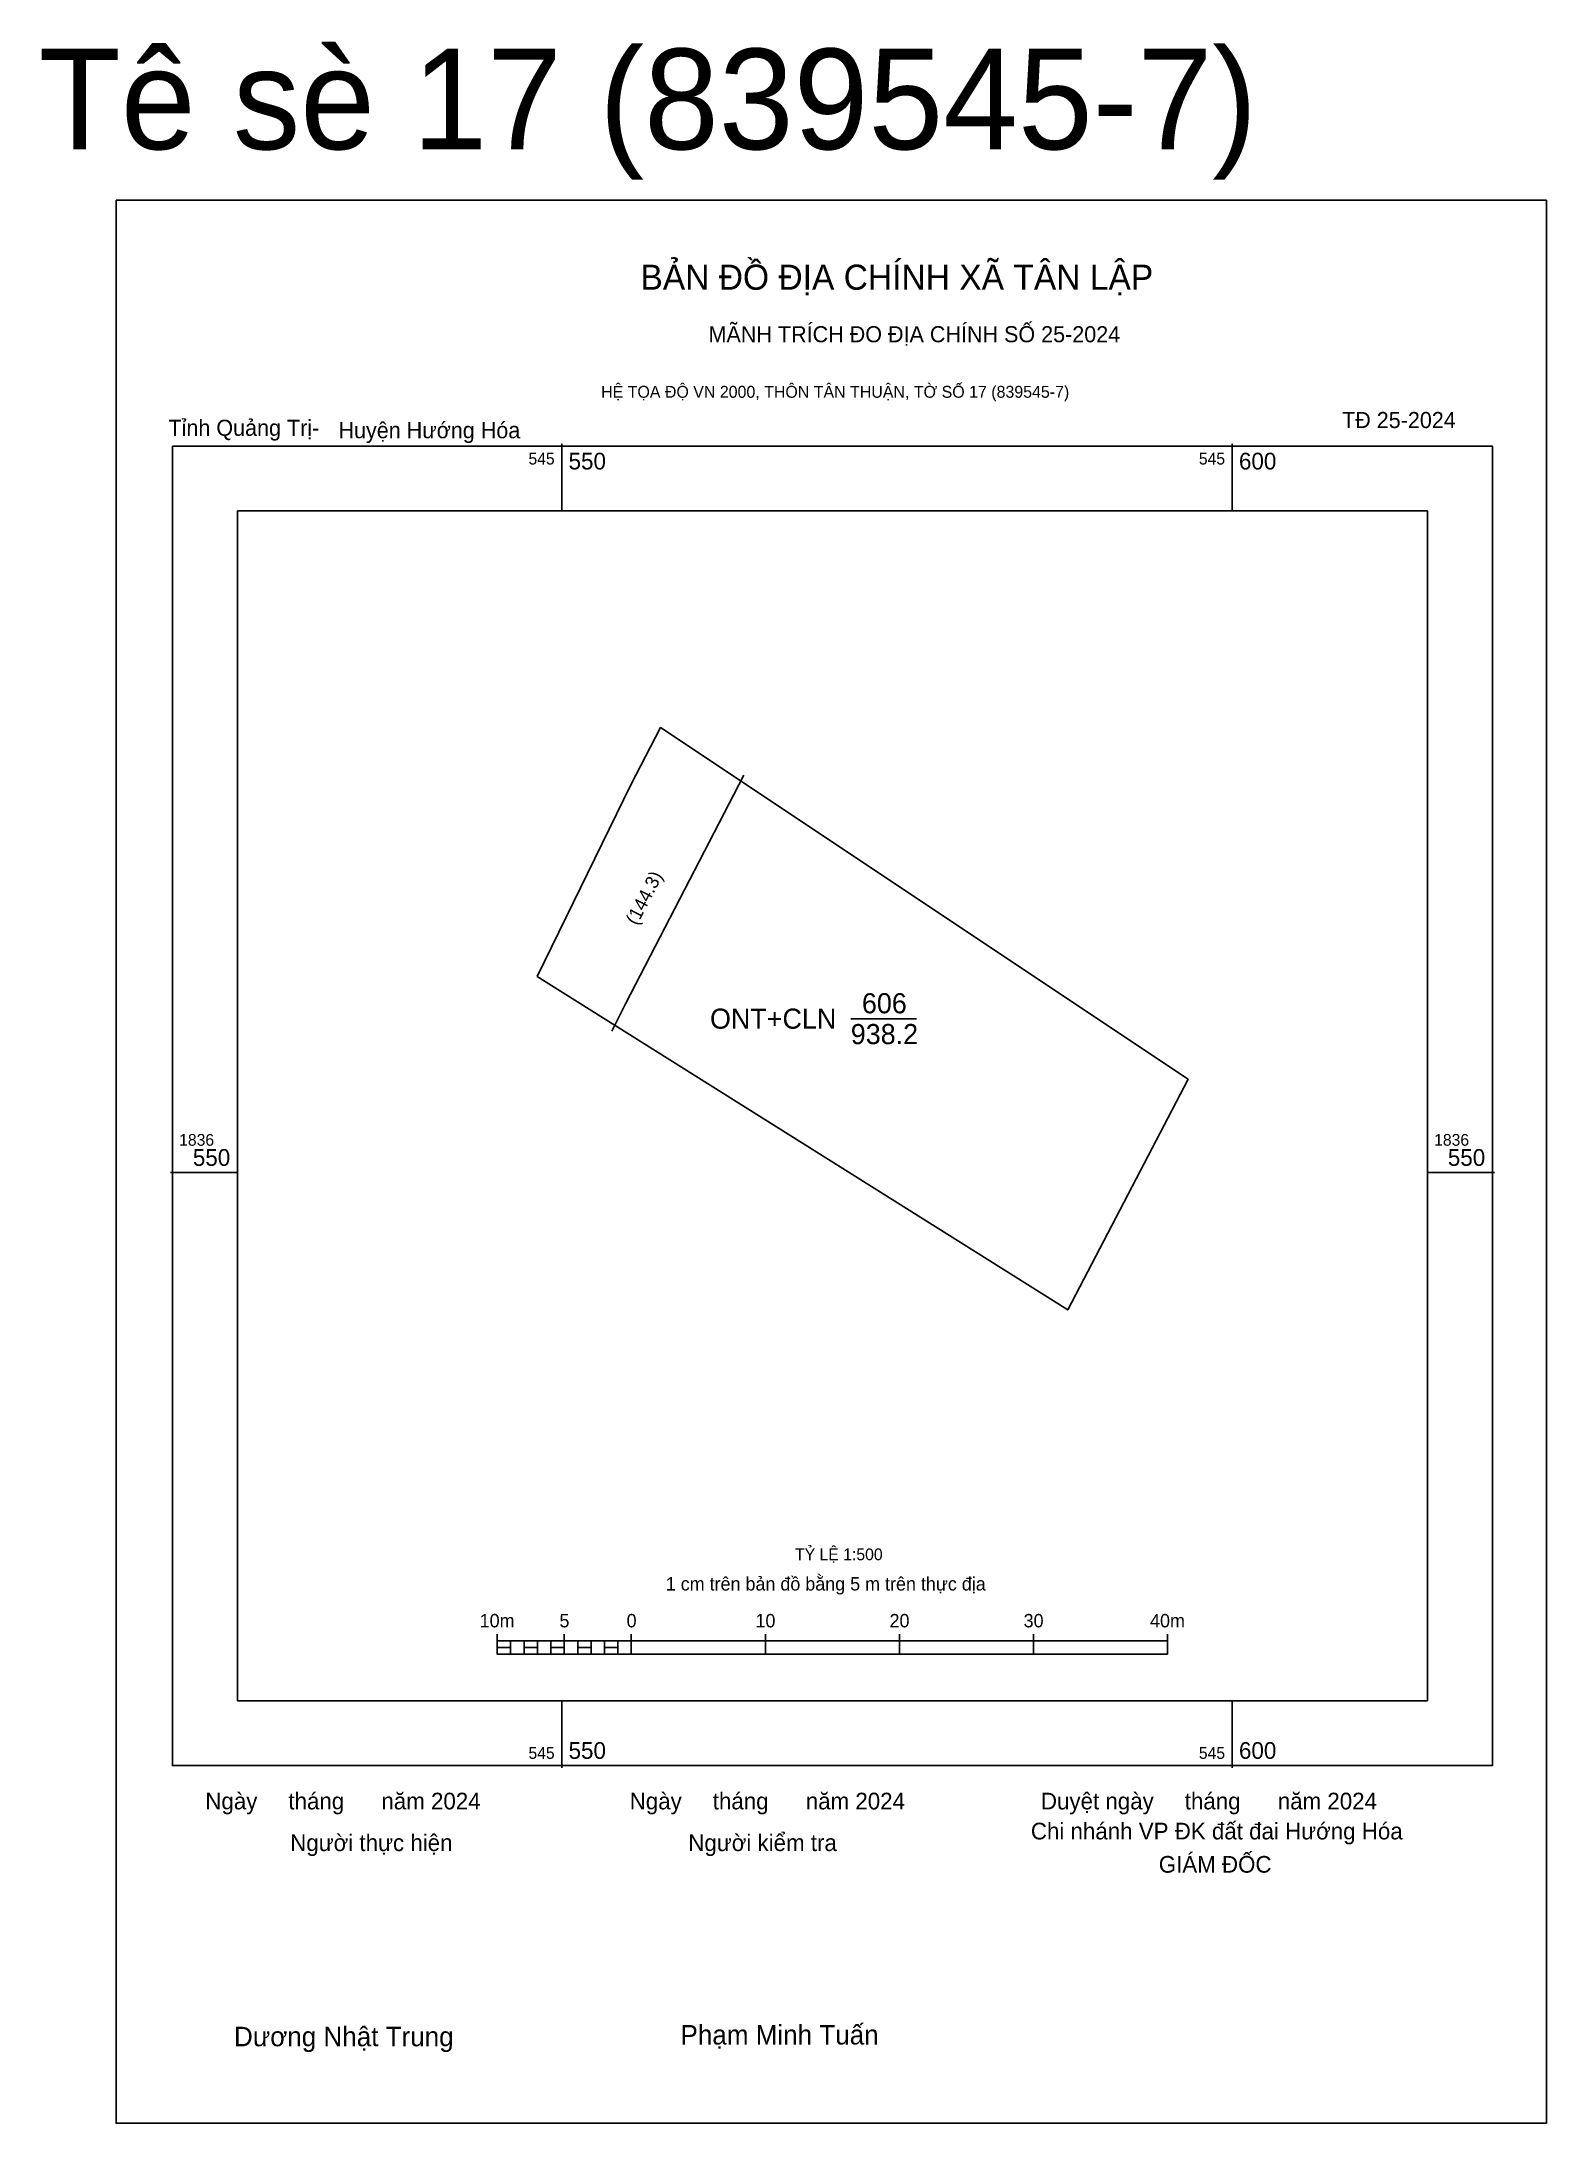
# Model space of a CAD drawing. Extents: x 545511 to 545623, y 1836479 to 1836634.
import ezdxf

# ---------------------------------------------------------------- set-up
doc = ezdxf.new("R2010")
doc.units = 0
for name, color, linetype in [('Level 10', 7, 'Continuous'), ('Level 13', 7, 'Continuous'), ('Level 15', 7, 'Continuous'), ('Level 27', 7, 'Continuous'), ('Level 50', 7, 'Continuous'), ('Level 6', 7, 'Continuous'), ('Level 62', 7, 'Continuous'), ('Level 63', 7, 'Continuous'), ('Level 9', 7, 'Continuous')]:
    doc.layers.add(name, color=color, linetype=linetype)

msp = doc.modelspace()

# ---------------------------------------------------------------- linework, layer by layer
at = {"layer": 'Level 10'}
msp.add_line((545571.55, 1836561.48), (545576.45, 1836561.48), dxfattribs=at)
msp.add_lwpolyline([(545587.73, 1836539.76), (545548.17, 1836564.63), (545555.15, 1836578.93), (545557.36, 1836583.2), (545596.7, 1836556.96)], close=True, dxfattribs=at)
at = {"layer": 'Level 15'}
msp.add_lwpolyline([(545516.75, 1836622.53), (545623.43, 1836622.53), (545623.43, 1836479.07), (545516.75, 1836479.07)], close=True, dxfattribs=at)
at = {"layer": 'Level 27'}
for p, q in [((545557.36, 1836583.2), (545557.36, 1836583.2)), ((545548.17, 1836564.63), (545548.17, 1836564.63)), ((545596.7, 1836556.96), (545596.7, 1836556.97)), ((545587.73, 1836539.76), (545587.72, 1836539.76))]:
    msp.add_line(p, q, dxfattribs=at)
at = {"layer": 'Level 50'}
msp.add_lwpolyline([(545563.58, 1836579.65), (545554.75, 1836562.59), (545553.73, 1836560.54)], dxfattribs=at)
at = {"layer": 'Level 62'}
msp.add_lwpolyline([(545525.81, 1836599.36), (545614.56, 1836599.36), (545614.56, 1836510.6), (545525.81, 1836510.6)], close=True, dxfattribs=at)
at = {"layer": 'Level 63'}
for p, q in [((545550, 1836604.36), (545550, 1836599.36)), ((545600, 1836604.36), (545600, 1836599.36)), ((545520.81, 1836550), (545525.81, 1836550)), ((545614.56, 1836550), (545619.56, 1836550)), ((545545.18, 1836515.57), (545545.18, 1836514.07)), ((545545.18, 1836515.07), (545595.18, 1836515.07)), ((545546.18, 1836515.07), (545546.18, 1836514.07)), ((545547.18, 1836515.07), (545547.18, 1836514.07)), ((545548.18, 1836515.07), (545548.18, 1836514.07)), ((545549.18, 1836515.07), (545549.18, 1836514.07)), ((545550.18, 1836515.57), (545550.18, 1836514.07)), ((545550.18, 1836515.07), (545550.18, 1836514.07)), ((545551.18, 1836515.07), (545551.18, 1836514.07)), ((545552.18, 1836515.07), (545552.18, 1836514.07)), ((545553.18, 1836515.07), (545553.18, 1836514.07)), ((545554.18, 1836515.07), (545554.18, 1836514.07)), ((545555.18, 1836515.57), (545555.18, 1836514.07)), ((545555.18, 1836515.07), (545555.18, 1836514.07)), ((545565.18, 1836515.57), (545565.18, 1836514.07)), ((545575.18, 1836515.57), (545575.18, 1836514.07)), ((545585.18, 1836515.57), (545585.18, 1836514.07)), ((545595.18, 1836515.57), (545595.18, 1836514.07)), ((545545.18, 1836514.07), (545595.18, 1836514.07)), ((545550, 1836510.6), (545550, 1836505.6)), ((545600, 1836510.6), (545600, 1836505.6))]:
    msp.add_line(p, q, dxfattribs=at)
for points in [[(545520.96, 1836604.2), (545619.41, 1836604.2), (545619.41, 1836505.76), (545520.96, 1836505.76)], [(545545.18, 1836514.57), (545546.18, 1836514.57), (545546.18, 1836514.07), (545545.18, 1836514.07)], [(545545.18, 1836514.57), (545546.18, 1836514.57), (545546.18, 1836514.07), (545545.18, 1836514.07)], [(545547.18, 1836514.57), (545548.18, 1836514.57), (545548.18, 1836514.07), (545547.18, 1836514.07)], [(545549.18, 1836514.57), (545550.18, 1836514.57), (545550.18, 1836514.07), (545549.18, 1836514.07)], [(545551.18, 1836514.57), (545552.18, 1836514.57), (545552.18, 1836514.07), (545551.18, 1836514.07)], [(545553.18, 1836514.57), (545554.18, 1836514.57), (545554.18, 1836514.07), (545553.18, 1836514.07)]]:
    msp.add_lwpolyline(points, close=True, dxfattribs=at)

# ---------------------------------------------------------------- texts
at = {"layer": 'Level 10'}
msp.add_text('(144.3)', height=1, rotation=62.6163, dxfattribs=at).set_placement((545555.6, 1836568.39))
at = {"layer": 'Level 13'}
for s, p in [('606', (545572.38, 1836561.88)), ('ONT+CLN', (545561.05, 1836560.73)), ('938.2', (545571.55, 1836559.58))]:
    msp.add_text(s, height=1.5, dxfattribs=at).set_placement(p)
at = {"layer": 'Level 6'}
msp.add_text('TỶ LỆ 1:500', height=0.879, dxfattribs=at).set_placement((545567.39, 1836521.08))
at = {"layer": 'Level 63'}
for s, height, p in [('Tê sè 17 (839545-7)', 7.5, (545510.98, 1836626.34)), ('BẢN ĐỒ ĐỊA CHÍNH XÃ TÂN LẬP', 1.8718, (545555.86, 1836615.86)), ('MÃNH TRÍCH ĐO ĐỊA CHÍNH SỐ 25-2024', 1.2011, (545560.94, 1836611.94)), ('HỆ TỌA ĐỘ VN 2000, THÔN TÂN THUẬN, TỜ SỐ 17 (839545-7)', 0.8891, (545552.93, 1836607.8)), ('545', 0.875, (545547.51, 1836602.82)), ('550', 1.25, (545550.5, 1836602.45)), ('545', 0.875, (545597.51, 1836602.82)), ('600', 1.25, (545600.5, 1836602.45)), ('1836', 0.875, (545521.46, 1836552)), ('1836', 0.875, (545615.06, 1836552)), ('550', 1.25, (545522.48, 1836550.5)), ('550', 1.25, (545616.08, 1836550.5)), ('1 cm trên bản đồ bằng 5 m trên thực địa', 1, (545557.75, 1836518.82)), ('10m', 1, (545543.87, 1836516.07)), ('5', 1, (545549.82, 1836516.07)), ('0', 1, (545554.83, 1836516.07)), ('10', 1, (545564.44, 1836516.07)), ('20', 1, (545574.44, 1836516.07)), ('30', 1, (545584.44, 1836516.07)), ('40m', 1, (545593.87, 1836516.07)), ('545', 0.875, (545547.51, 1836506.26)), ('550', 1.25, (545550.5, 1836506.26)), ('545', 0.875, (545597.51, 1836506.26)), ('600', 1.25, (545600.5, 1836506.26)), ('Ngày     tháng      năm 2024', 1.2442, (545523.41, 1836502.49)), ('Ngày     tháng      năm 2024', 1.2442, (545555.06, 1836502.49)), ('Duyệt ngày     tháng      năm 2024', 1.2442, (545585.73, 1836502.49)), ('Người kiểm tra', 1.2442, (545559.43, 1836499.38)), ('Chi nhánh VP ĐK đất đai Hướng Hóa', 1.2442, (545584.98, 1836500.25)), ('Người thực hiện', 1.2442, (545529.74, 1836499.38)), ('GIÁM ĐỐC', 1.244, (545594.52, 1836497.77)), ('Dương Nhật Trung', 1.4512, (545525.55, 1836484.82)), ('Phạm Minh Tuấn', 1.4512, (545558.85, 1836484.95))]:
    msp.add_text(s, height=height, dxfattribs=at).set_placement(p)
at = {"layer": 'Level 9'}
for s, height, p in [('TĐ 25-2024', 1.201, (545608.19, 1836605.54)), ('Tỉnh Quảng Trị-', 1.2011, (545520.66, 1836604.96)), ('Huyện Hướng Hóa', 1.2011, (545533.34, 1836604.78))]:
    msp.add_text(s, height=height, dxfattribs=at).set_placement(p)

doc.saveas('drawing.dxf')
